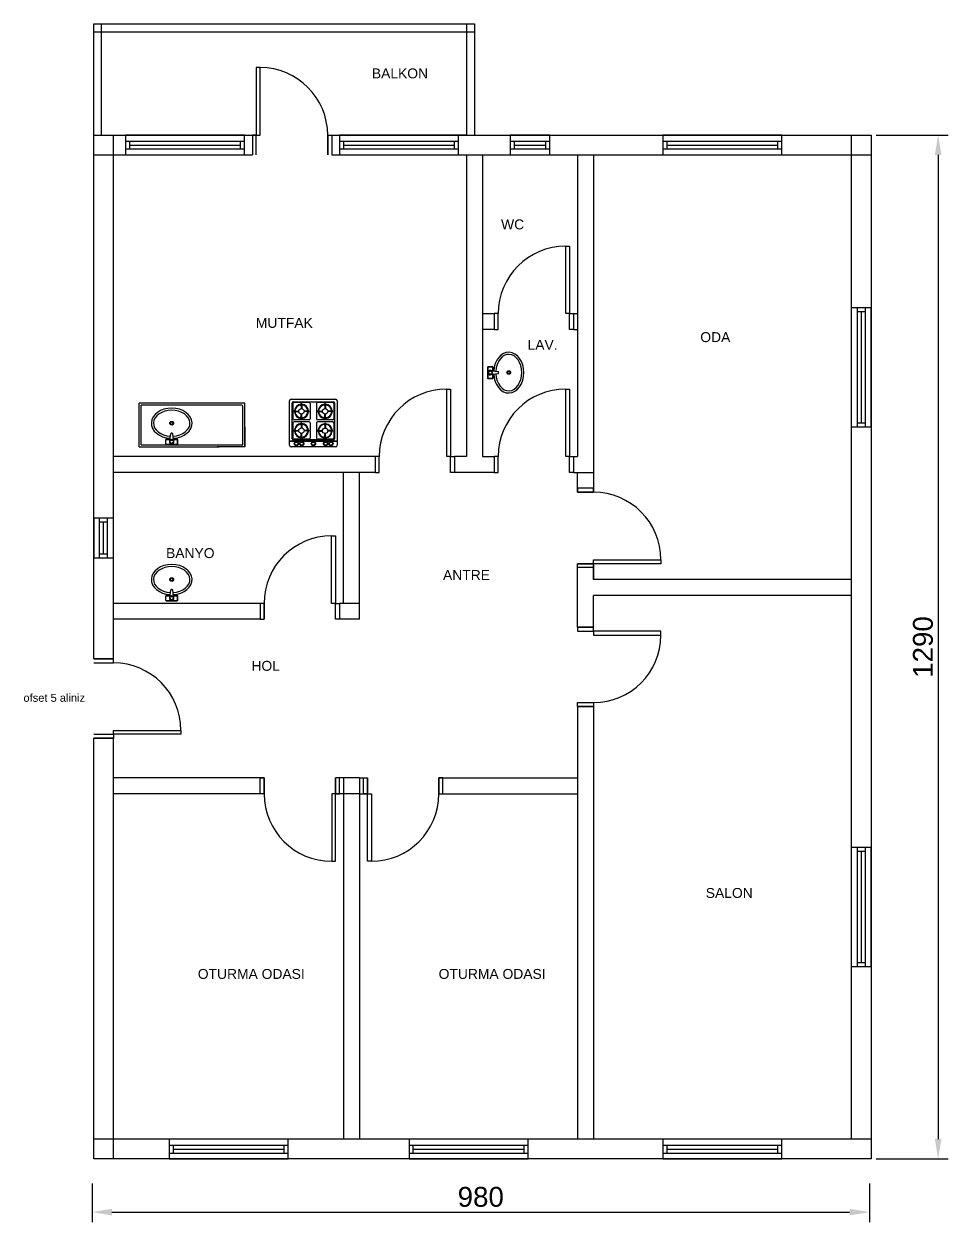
# Model space of a CAD drawing. Header units: millimetres. Extents: x 2277 to 6511, y 228 to 2237.
# Drawn here: x 2277 to 3442, y 228 to 1737 of the extents above; entities that cross this region are included whole.
import ezdxf

# ---------------------------------------------------------------- set-up
doc = ezdxf.new("R2010")
doc.units = ezdxf.units.MM
for name, color, linetype in [('kapi', 5, 'Continuous'), ('mimaricizim', 7, 'Continuous'), ('olcu', 1, 'Continuous'), ('pencere', 3, 'Continuous'), ('ŞEMA', 9, 'Continuous')]:
    doc.layers.add(name, color=color, linetype=linetype)
doc.styles.add('detay', font='arial.ttf')
doc.styles.get("Standard").update_dxf_attribs({"font": 'arial.ttf'})
doc.dimstyles.new('ISO-25', dxfattribs={"dimscale": 10, "dimtxt": 2.5, "dimasz": 2.5, "dimexe": 1.25, "dimexo": 0.625, "dimtad": 1, "dimtxsty": 'detay', "dimcen": 2.5, "dimadec": 0, "dimazin": 0, "dimtfac": 1, "dimtmove": 0, "dimatfit": 3, "dimfxl": 1, "dimarcsym": 0})

# ---------------------------------------------------------------- blocks, each defined once
blk = doc.blocks.new('*D1')
at = {"layer": 'Defpoints', "color": 0, "transparency": 16777216}
for p in [(2362.9, 282.9), (3342.9, 282.9), (3342.9, 240.4)]:
    blk.add_point(p, dxfattribs=at)
at = {"layer": 'olcu', "color": 0, "lineweight": -2, "transparency": 16777216}
for p, q in [((2362.9, 276.7), (2362.9, 227.9)), ((3342.9, 276.7), (3342.9, 227.9)), ((2387.9, 240.4), (3317.9, 240.4))]:
    blk.add_line(p, q, dxfattribs=at)
at = {"layer": 'olcu', "color": 0, "transparency": 16777216}
for points in [[(2387.9, 244.6), (2387.9, 236.3), (2362.9, 240.4)], [(3317.9, 244.6), (3317.9, 236.3), (3342.9, 240.4)]]:
    blk.add_solid(points, dxfattribs=at)
at = {"layer": 'olcu', "color": 0, "transparency": 16777216, "insert": (2852.9, 259.5), "char_height": 25, "attachment_point": 5, "style": 'detay'}
blk.add_mtext('980', dxfattribs=at)
blk = doc.blocks.new('*D9')
at = {"layer": 'Defpoints', "color": 0, "transparency": 16777216}
for p in [(3345, 1597.4), (3345, 307.4), (3429.4, 307.4)]:
    blk.add_point(p, dxfattribs=at)
at = {"layer": 'olcu', "color": 0, "lineweight": -2, "transparency": 16777216}
for p, q in [((3351.2, 1597.4), (3441.9, 1597.4)), ((3429.4, 1572.4), (3429.4, 332.4)), ((3351.2, 307.4), (3441.9, 307.4))]:
    blk.add_line(p, q, dxfattribs=at)
at = {"layer": 'olcu', "color": 0, "transparency": 16777216}
for points in [[(3425.3, 1572.4), (3433.6, 1572.4), (3429.4, 1597.4)], [(3425.3, 332.4), (3433.6, 332.4), (3429.4, 307.4)]]:
    blk.add_solid(points, dxfattribs=at)
at = {"layer": 'olcu', "color": 0, "transparency": 16777216, "insert": (3410.4, 952.4), "char_height": 25, "attachment_point": 5, "rotation": 90, "style": 'detay'}
blk.add_mtext('1290', dxfattribs=at)

msp = doc.modelspace()

# ---------------------------------------------------------------- linework, layer by layer
for p, q in [((2969.973, 1352.404), (2974.973, 1352.404)), ((2861.515, 1305.009), (2861.515, 1291.329)), ((2861.895, 1305.009), (2861.895, 1298.534)), ((2862.275, 1305.769), (2867.405, 1305.769)), ((2862.275, 1305.389), (2867.405, 1305.389)), ((2866.424, 1300.36), (2874.988, 1299.417)), ((2867.785, 1305.009), (2867.785, 1300.211)), ((2868.165, 1305.009), (2868.165, 1300.169)), ((2875.463, 1297.396), (2875.463, 1298.942)), ((2861.895, 1297.804), (2861.895, 1291.329)), ((2862.275, 1290.949), (2867.405, 1290.949)), ((2862.275, 1290.569), (2867.405, 1290.569)), ((2866.424, 1295.978), (2875.091, 1296.933)), ((2867.785, 1296.128), (2867.785, 1291.329)), ((2868.165, 1296.17), (2868.165, 1291.329)), ((2555.439, 1259.544), (2422.242, 1259.544)), ((2422.242, 1204.544), (2422.242, 1259.544)), ((2551.939, 1257.044), (2424.742, 1257.044)), ((2424.742, 1207.044), (2424.742, 1257.044)), ((2552.939, 1207.044), (2552.939, 1256.044)), ((2555.439, 1204.544), (2555.439, 1259.544)), ((2611.831, 1206.593), (2611.831, 1262.588)), ((2613.879, 1264.637), (2669.875, 1264.637)), ((2615.245, 1214.787), (2615.245, 1259.857)), ((2616.174, 1259.047), (2616.174, 1239.926)), ((2616.611, 1261.222), (2667.144, 1261.222)), ((2636.66, 1260.412), (2617.54, 1260.412)), ((2626.171, 1258.648), (2626.513, 1253.185)), ((2626.854, 1258.648), (2626.854, 1258.881)), ((2626.854, 1258.648), (2626.854, 1253.007)), ((2627.537, 1258.648), (2627.196, 1253.185)), ((2638.026, 1259.047), (2638.026, 1239.926)), ((2646.037, 1259.047), (2646.037, 1239.926)), ((2666.524, 1260.412), (2647.403, 1260.412)), ((2656.035, 1258.648), (2656.376, 1253.185)), ((2656.717, 1258.648), (2656.717, 1258.881)), ((2656.717, 1258.648), (2656.717, 1253.007)), ((2657.4, 1258.648), (2657.059, 1253.185)), ((2667.889, 1259.047), (2667.889, 1239.926)), ((2668.509, 1259.857), (2668.509, 1214.787)), ((2671.924, 1262.588), (2671.924, 1206.593)), ((2617.527, 1249.321), (2617.294, 1249.321)), ((2617.527, 1250.003), (2622.99, 1249.662)), ((2617.527, 1249.321), (2623.168, 1249.321)), ((2617.527, 1248.638), (2622.99, 1248.979)), ((2636.66, 1238.56), (2617.54, 1238.56)), ((2626.171, 1239.993), (2626.513, 1245.456)), ((2626.854, 1239.993), (2626.854, 1245.634)), ((2626.854, 1239.993), (2626.854, 1239.76)), ((2627.537, 1239.993), (2627.196, 1245.456)), ((2636.181, 1249.321), (2630.54, 1249.321)), ((2636.181, 1250.003), (2630.719, 1249.662)), ((2636.181, 1248.638), (2630.719, 1248.979)), ((2636.181, 1249.321), (2636.414, 1249.321)), ((2647.39, 1249.321), (2647.157, 1249.321)), ((2647.39, 1250.003), (2652.853, 1249.662)), ((2647.39, 1249.321), (2653.031, 1249.321)), ((2647.39, 1248.638), (2652.853, 1248.979)), ((2666.524, 1238.56), (2647.403, 1238.56)), ((2656.035, 1239.993), (2656.376, 1245.456)), ((2656.717, 1239.993), (2656.717, 1245.634)), ((2656.717, 1239.993), (2656.717, 1239.76)), ((2657.4, 1239.993), (2657.059, 1245.456)), ((2666.045, 1249.321), (2660.404, 1249.321)), ((2666.045, 1250.003), (2660.582, 1249.662)), ((2666.045, 1248.638), (2660.582, 1248.979)), ((2666.045, 1249.321), (2666.278, 1249.321)), ((2555.439, 1229.544), (2555.439, 1204.544)), ((2616.174, 1234.752), (2616.174, 1215.631)), ((2617.527, 1225.026), (2617.294, 1225.026)), ((2617.527, 1225.708), (2622.99, 1225.367)), ((2617.527, 1225.026), (2623.168, 1225.026)), ((2617.527, 1224.343), (2622.99, 1224.684)), ((2636.66, 1236.117), (2617.54, 1236.117)), ((2626.171, 1234.353), (2626.513, 1228.89)), ((2626.854, 1234.353), (2626.854, 1234.586)), ((2626.854, 1234.353), (2626.854, 1228.712)), ((2627.537, 1234.353), (2627.196, 1228.89)), ((2636.181, 1225.026), (2630.54, 1225.026)), ((2636.181, 1225.708), (2630.719, 1225.367)), ((2636.181, 1224.343), (2630.719, 1224.684)), ((2636.181, 1225.026), (2636.414, 1225.026)), ((2638.026, 1234.752), (2638.026, 1215.631)), ((2646.037, 1234.589), (2646.037, 1215.468)), ((2647.39, 1224.863), (2647.157, 1224.863)), ((2647.39, 1225.545), (2652.853, 1225.204)), ((2647.39, 1224.863), (2653.031, 1224.863)), ((2647.39, 1224.18), (2652.853, 1224.521)), ((2666.524, 1235.954), (2647.403, 1235.954)), ((2656.035, 1234.19), (2656.376, 1228.727)), ((2656.717, 1234.19), (2656.717, 1234.423)), ((2656.717, 1234.19), (2656.717, 1228.549)), ((2657.4, 1234.19), (2657.059, 1228.727)), ((2666.045, 1224.863), (2660.404, 1224.863)), ((2666.045, 1225.545), (2660.582, 1225.204)), ((2666.045, 1224.18), (2660.582, 1224.521)), ((2666.045, 1224.863), (2666.278, 1224.863)), ((2667.889, 1234.589), (2667.889, 1215.468)), ((2455.726, 1208.468), (2455.726, 1213.598)), ((2456.106, 1208.468), (2456.106, 1213.598)), ((2456.486, 1214.358), (2461.327, 1214.358)), ((2456.486, 1213.978), (2461.285, 1213.978)), ((2456.486, 1208.088), (2462.961, 1208.088)), ((2456.486, 1207.708), (2470.166, 1207.708)), ((2461.135, 1212.618), (2462.078, 1221.181)), ((2464.099, 1221.656), (2462.553, 1221.656)), ((2463.691, 1208.088), (2470.166, 1208.088)), ((2465.517, 1212.618), (2464.563, 1221.284)), ((2465.326, 1214.358), (2470.166, 1214.358)), ((2465.367, 1213.978), (2470.166, 1213.978)), ((2470.546, 1208.468), (2470.546, 1213.598)), ((2470.926, 1208.468), (2470.926, 1213.598)), ((2611.831, 1212.311), (2671.924, 1212.311)), ((2611.831, 1211.97), (2671.924, 1211.97)), ((2667.144, 1213.421), (2616.611, 1213.421)), ((2636.66, 1214.265), (2617.54, 1214.265)), ((2626.171, 1215.698), (2626.513, 1221.161)), ((2626.854, 1215.698), (2626.854, 1221.34)), ((2626.854, 1215.698), (2626.854, 1215.465)), ((2627.537, 1215.698), (2627.196, 1221.161)), ((2666.524, 1214.102), (2647.403, 1214.102)), ((2656.035, 1215.535), (2656.376, 1220.998)), ((2656.717, 1215.535), (2656.717, 1221.177)), ((2656.717, 1215.535), (2656.717, 1215.302)), ((2657.4, 1215.535), (2657.059, 1220.998)), ((2422.242, 1204.544), (2523.229, 1204.544)), ((2424.742, 1207.044), (2552.939, 1207.044)), ((2555.439, 1204.544), (2520.439, 1204.544)), ((2669.875, 1204.544), (2613.879, 1204.544)), ((2455.726, 1011.521), (2455.726, 1016.651)), ((2456.106, 1011.521), (2456.106, 1016.651)), ((2456.486, 1017.411), (2461.327, 1017.411)), ((2456.486, 1017.031), (2461.285, 1017.031)), ((2461.135, 1015.671), (2462.078, 1024.234)), ((2464.099, 1024.709), (2462.553, 1024.709)), ((2465.517, 1015.671), (2464.563, 1024.338)), ((2465.326, 1017.411), (2470.166, 1017.411)), ((2465.367, 1017.031), (2470.166, 1017.031)), ((2470.546, 1011.521), (2470.546, 1016.651)), ((2470.926, 1011.521), (2470.926, 1016.651)), ((2456.486, 1011.141), (2462.961, 1011.141)), ((2456.486, 1010.761), (2470.166, 1010.761)), ((2463.691, 1011.141), (2470.166, 1011.141))]:
    msp.add_line(p, q)
for centre, radius in [((2862.169, 1298.169), 0.457), ((2862.169, 1298.169), 0.362), ((2864.84, 1298.169), 2.134), ((2888.178, 1298.169), 2.375), ((2888.178, 1298.169), 1.615), ((2626.854, 1249.321), 3.414), ((2656.717, 1249.321), 3.414), ((2463.326, 1234.372), 2.375), ((2463.326, 1234.372), 1.615), ((2626.854, 1225.026), 3.414), ((2656.717, 1224.863), 3.414), ((2463.326, 1211.033), 2.134), ((2463.326, 1208.362), 0.457), ((2463.326, 1208.362), 0.362), ((2620.449, 1208.589), 2.731), ((2620.449, 1208.589), 2.049), ((2627.245, 1208.589), 2.731), ((2627.245, 1208.589), 2.049), ((2641.877, 1208.589), 2.731), ((2641.877, 1208.589), 2.049), ((2657.317, 1208.589), 2.731), ((2657.317, 1208.589), 2.049), ((2663.943, 1208.589), 2.731), ((2663.943, 1208.589), 2.049), ((2463.326, 1037.425), 2.375), ((2463.326, 1037.425), 1.615), ((2463.326, 1014.086), 2.134), ((2463.326, 1011.415), 0.457), ((2463.326, 1011.415), 0.362)]:
    msp.add_circle(centre, radius)
for centre, radius, start, end in [((2862.275, 1305.009), 0.76, 90, 180), ((2862.275, 1305.009), 0.38, 90, 180), ((2864.84, 1298.169), 2.894, 48.054178, 171.785939), ((2864.84, 1298.169), 2.704, 189.718378, 170.281622), ((2867.405, 1305.009), 0.76, 0, 90), ((2867.405, 1305.009), 0.38, 0, 90), ((2874.988, 1298.942), 0.475, 0, 90), ((2862.275, 1291.329), 0.76, 180, 270), ((2862.275, 1291.329), 0.38, 180, 270), ((2864.84, 1298.169), 2.894, 188.214061, 311.945822), ((2867.405, 1291.329), 0.38, 270, 0), ((2867.405, 1291.329), 0.76, 270, 0), ((2874.988, 1297.396), 0.475, 270, 0), ((2551.939, 1256.044), 1, 0, 90), ((2613.879, 1262.588), 2.049, 90, 180), ((2616.611, 1259.857), 1.366, 90, 180), ((2617.54, 1259.047), 1.366, 90, 180), ((2626.854, 1249.321), 8.877, 94.219933, 175.780068), ((2626.854, 1249.321), 8.194, 94.273567, 175.726432), ((2626.854, 1257.763), 1.118, 52.346037, 127.653963), ((2626.854, 1253.423), 0.416, 214.849993, 325.150007), ((2626.854, 1249.321), 8.194, 4.273568, 85.726433), ((2626.854, 1249.321), 8.877, 4.219932, 85.780067), ((2636.66, 1259.047), 1.366, 0, 90), ((2647.403, 1259.047), 1.366, 90, 180), ((2656.717, 1249.321), 8.877, 94.219933, 175.780068), ((2656.717, 1249.321), 8.194, 94.273567, 175.726432), ((2656.717, 1257.763), 1.118, 52.346037, 127.653963), ((2656.717, 1253.423), 0.416, 214.849993, 325.150007), ((2656.717, 1249.321), 8.194, 4.273568, 85.726433), ((2656.717, 1249.321), 8.877, 4.219932, 85.780067), ((2666.524, 1259.047), 1.366, 0, 90), ((2667.144, 1259.857), 1.366, 0, 90), ((2669.875, 1262.588), 2.049, 0, 90), ((2617.54, 1239.926), 1.366, 180, 270), ((2618.412, 1249.321), 1.118, 142.346037, 217.653963), ((2626.854, 1249.321), 8.877, 184.219932, 265.780067), ((2626.854, 1249.321), 8.194, 184.273568, 265.726433), ((2622.752, 1249.321), 0.416, 304.849994, 55.150006), ((2626.854, 1240.878), 1.118, 232.346037, 307.653963), ((2626.854, 1245.218), 0.416, 34.849993, 145.150007), ((2626.854, 1249.321), 8.194, 274.273567, 355.726432), ((2626.854, 1249.321), 8.877, 274.219933, 355.780068), ((2630.956, 1249.321), 0.416, 124.849994, 235.150006), ((2635.296, 1249.321), 1.118, 322.346037, 37.653963), ((2636.66, 1239.926), 1.366, 270, 0), ((2647.403, 1239.926), 1.366, 180, 270), ((2648.275, 1249.321), 1.118, 142.346037, 217.653963), ((2656.717, 1249.321), 8.877, 184.219932, 265.780067), ((2656.717, 1249.321), 8.194, 184.273568, 265.726433), ((2652.615, 1249.321), 0.416, 304.849994, 55.150006), ((2656.717, 1240.878), 1.118, 232.346037, 307.653963), ((2656.717, 1245.218), 0.416, 34.849993, 145.150007), ((2656.717, 1249.321), 8.194, 274.273567, 355.726432), ((2656.717, 1249.321), 8.877, 274.219933, 355.780068), ((2660.82, 1249.321), 0.416, 124.849994, 235.150006), ((2665.16, 1249.321), 1.118, 322.346037, 37.653963), ((2666.524, 1239.926), 1.366, 270, 0), ((2617.54, 1234.752), 1.366, 90, 180), ((2618.412, 1225.026), 1.118, 142.346037, 217.653963), ((2626.854, 1225.026), 8.877, 94.219933, 175.780068), ((2626.854, 1225.026), 8.877, 184.219932, 265.780067), ((2626.854, 1225.026), 8.194, 94.273567, 175.726432), ((2626.854, 1225.026), 8.194, 184.273568, 265.726433), ((2622.752, 1225.026), 0.416, 304.849994, 55.150006), ((2626.854, 1233.468), 1.118, 52.346037, 127.653963), ((2626.854, 1229.128), 0.416, 214.849993, 325.150007), ((2626.854, 1225.026), 8.194, 4.273568, 85.726433), ((2626.854, 1225.026), 8.194, 274.273567, 355.726432), ((2626.854, 1225.026), 8.877, 4.219932, 85.780067), ((2626.854, 1225.026), 8.877, 274.219933, 355.780068), ((2630.956, 1225.026), 0.416, 124.849994, 235.150006), ((2635.296, 1225.026), 1.118, 322.346037, 37.653963), ((2636.66, 1234.752), 1.366, 0, 90), ((2647.403, 1234.589), 1.366, 90, 180), ((2648.275, 1224.863), 1.118, 142.346037, 217.653963), ((2656.717, 1224.863), 8.877, 94.219933, 175.780068), ((2656.717, 1224.863), 8.877, 184.219932, 265.780067), ((2656.717, 1224.863), 8.194, 94.273567, 175.726432), ((2656.717, 1224.863), 8.194, 184.273568, 265.726433), ((2652.615, 1224.863), 0.416, 304.849994, 55.150006), ((2656.717, 1233.305), 1.118, 52.346037, 127.653963), ((2656.717, 1228.965), 0.416, 214.849993, 325.150007), ((2656.717, 1224.863), 8.194, 4.273568, 85.726433), ((2656.717, 1224.863), 8.194, 274.273567, 355.726432), ((2656.717, 1224.863), 8.877, 4.219932, 85.780067), ((2656.717, 1224.863), 8.877, 274.219933, 355.780068), ((2660.82, 1224.863), 0.416, 124.849994, 235.150006), ((2665.16, 1224.863), 1.118, 322.346037, 37.653963), ((2666.524, 1234.589), 1.366, 0, 90), ((2456.486, 1213.598), 0.76, 90, 180), ((2456.486, 1208.468), 0.76, 180, 270), ((2456.486, 1213.598), 0.38, 90, 180), ((2456.486, 1208.468), 0.38, 180, 270), ((2463.326, 1211.033), 2.894, 138.054178, 261.785939), ((2463.326, 1211.033), 2.704, 279.718378, 260.281622), ((2462.553, 1221.181), 0.475, 90, 180), ((2463.326, 1211.033), 2.894, 278.214061, 41.945822), ((2464.099, 1221.181), 0.475, 0, 90), ((2470.166, 1213.598), 0.76, 0, 90), ((2470.166, 1213.598), 0.38, 0, 90), ((2470.166, 1208.468), 0.38, 270, 0), ((2470.166, 1208.468), 0.76, 270, 0), ((2616.611, 1214.787), 1.366, 180, 270), ((2617.54, 1215.631), 1.366, 180, 270), ((2626.854, 1216.583), 1.118, 232.346037, 307.653963), ((2626.854, 1220.923), 0.416, 34.849993, 145.150007), ((2636.66, 1215.631), 1.366, 270, 0), ((2647.403, 1215.468), 1.366, 180, 270), ((2656.717, 1216.42), 1.118, 232.346037, 307.653963), ((2656.717, 1220.76), 0.416, 34.849993, 145.150007), ((2666.524, 1215.468), 1.366, 270, 0), ((2667.144, 1214.787), 1.366, 270, 0), ((2613.879, 1206.593), 2.049, 180, 270), ((2669.875, 1206.593), 2.049, 270, 360), ((2456.486, 1016.651), 0.76, 90, 180), ((2456.486, 1011.521), 0.76, 180, 270), ((2456.486, 1016.651), 0.38, 90, 180), ((2456.486, 1011.521), 0.38, 180, 270), ((2463.326, 1014.086), 2.894, 138.054178, 261.785939), ((2463.326, 1014.086), 2.704, 279.718378, 260.281622), ((2462.553, 1024.234), 0.475, 90, 180), ((2463.326, 1014.086), 2.894, 278.214061, 41.945822), ((2464.099, 1024.234), 0.475, 0, 90), ((2470.166, 1016.651), 0.76, 0, 90), ((2470.166, 1016.651), 0.38, 0, 90), ((2470.166, 1011.521), 0.38, 270, 0), ((2470.166, 1011.521), 0.76, 270, 0)]:
    msp.add_arc(centre, radius, start, end)
for centre, major_axis, ratio, start_param, end_param in [((2888.178, 1298.169), (0, -25.65), 0.74074074, -1.49735113, 4.63894378), ((2888.178, 1298.169), (0, -22.99), 0.7107438, -1.50155497, 4.64314763), ((2463.326, 1234.372), (25.65, 0), 0.74074074, -1.49735113, 4.63894378), ((2463.326, 1234.372), (22.99, 0), 0.7107438, -1.50155497, 4.64314763), ((2463.326, 1037.425), (25.65, 0), 0.74074074, -1.49735113, 4.63894378), ((2463.326, 1037.425), (22.99, 0), 0.7107438, -1.50155497, 4.64314763)]:
    msp.add_ellipse(centre, major_axis=major_axis, ratio=ratio, start_param=start_param, end_param=end_param)
at = {"layer": 'kapi'}
for p, q in [((2869.973, 1372.404), (2869.973, 1352.404)), ((2869.973, 1192.404), (2869.973, 1172.404)), ((2579.973, 1007.404), (2579.973, 987.404))]:
    msp.add_line(p, q, dxfattribs=at)
for points in [[(2569.973, 1597.404), (2574.973, 1597.404), (2574.973, 1682.404), (2569.973, 1682.404)], [(2964.973, 1372.404), (2959.973, 1372.404), (2959.973, 1457.404), (2964.973, 1457.404)], [(2874.973, 1372.404), (2869.973, 1372.404), (2869.973, 1352.404), (2874.973, 1352.404)], [(2964.973, 1372.404), (2969.973, 1372.404), (2969.973, 1352.404), (2964.973, 1352.404)], [(2814.973, 1192.404), (2809.973, 1192.404), (2809.973, 1277.404), (2814.973, 1277.404)], [(2964.973, 1192.404), (2959.973, 1192.404), (2959.973, 1277.404), (2964.973, 1277.404)], [(2724.973, 1192.404), (2719.973, 1192.404), (2719.973, 1172.404), (2724.973, 1172.404)], [(2814.973, 1192.404), (2819.973, 1192.404), (2819.973, 1172.404), (2814.973, 1172.404)], [(2874.973, 1192.404), (2869.973, 1192.404), (2869.973, 1172.404), (2874.973, 1172.404)], [(2964.973, 1192.404), (2969.973, 1192.404), (2969.973, 1172.404), (2964.973, 1172.404)], [(2994.973, 1147.404), (2994.973, 1152.404), (2974.973, 1152.404), (2974.973, 1147.404)], [(2669.846, 1007.404), (2664.846, 1007.404), (2664.846, 1092.404), (2669.846, 1092.404)], [(2994.973, 1057.404), (2994.973, 1052.404), (2974.973, 1052.404), (2974.973, 1057.404)], [(2994.973, 1057.404), (2994.973, 1062.404), (3079.973, 1062.404), (3079.973, 1057.404)], [(2579.846, 1007.404), (2574.846, 1007.404), (2574.846, 987.404), (2579.846, 987.404)], [(2669.846, 1007.404), (2674.846, 1007.404), (2674.846, 987.404), (2669.846, 987.404)], [(2994.973, 972.404), (2994.973, 977.404), (2974.973, 977.404), (2974.973, 972.404)], [(2994.973, 972.404), (2994.973, 967.404), (3079.973, 967.404), (3079.973, 972.404)], [(2994.973, 882.404), (2994.973, 877.404), (2974.973, 877.404), (2974.973, 882.404)], [(2389.973, 842.404), (2389.973, 847.404), (2474.973, 847.404), (2474.973, 842.404)], [(2579.973, 767.404), (2574.973, 767.404), (2574.973, 787.404), (2579.973, 787.404)], [(2669.973, 767.404), (2674.973, 767.404), (2674.973, 787.404), (2669.973, 787.404)], [(2709.973, 767.404), (2704.973, 767.404), (2704.973, 787.404), (2709.973, 787.404)], [(2799.973, 767.404), (2804.973, 767.404), (2804.973, 787.404), (2799.973, 787.404)], [(2669.973, 767.404), (2664.973, 767.404), (2664.973, 682.404), (2669.973, 682.404)], [(2709.973, 767.404), (2714.973, 767.404), (2714.973, 682.404), (2709.973, 682.404)]]:
    msp.add_lwpolyline(points, close=True, dxfattribs=at)
for points in [[(2569.973, 1572.404), (2569.973, 1597.404), (2564.973, 1597.404), (2564.973, 1572.404)], [(2659.973, 1572.404), (2659.973, 1597.404), (2664.973, 1597.404), (2664.973, 1572.404)], [(2364.973, 932.404), (2389.973, 932.404), (2389.973, 937.404), (2364.973, 937.404)], [(2364.973, 842.404), (2389.973, 842.404), (2389.973, 837.404), (2364.973, 837.404)]]:
    msp.add_lwpolyline(points, dxfattribs=at)
for centre, start, end in [((2574.973, 1597.404), 0, 90), ((2959.973, 1372.404), 90, 180), ((2809.973, 1192.404), 90, 180), ((2959.973, 1192.404), 90, 180), ((2994.973, 1062.404), 0, 90), ((2664.846, 1007.404), 90, 180), ((2994.973, 967.404), 270, 0), ((2389.973, 847.404), 0, 90), ((2664.973, 767.404), 180, 270), ((2714.973, 767.404), 270, 0)]:
    msp.add_arc(centre, 85, start, end, dxfattribs=at)
at = {"layer": 'mimaricizim'}
for p, q in [((2364.973, 1597.404), (2364.973, 1737.404)), ((2364.973, 1737.404), (2844.973, 1737.404)), ((2374.973, 1597.404), (2374.973, 1737.404)), ((2834.973, 1737.404), (2834.973, 1597.404)), ((2844.973, 1737.404), (2844.973, 1597.404)), ((2364.973, 1727.404), (2844.973, 1727.404)), ((2364.973, 1597.404), (2569.973, 1597.404)), ((2364.973, 1597.404), (2564.973, 1597.404)), ((2364.973, 937.404), (2364.973, 1597.404)), ((2389.973, 937.404), (2389.973, 1597.404)), ((2659.973, 1597.404), (2659.973, 1572.404)), ((2659.973, 1597.404), (3344.973, 1597.404)), ((2664.973, 1597.404), (2834.973, 1597.404)), ((2834.973, 1597.404), (2809.973, 1597.404)), ((3319.973, 1597.404), (3319.973, 332.404)), ((3344.973, 1597.404), (3344.973, 307.404)), ((2364.973, 1572.404), (2564.973, 1572.404)), ((2664.973, 1572.404), (3344.973, 1572.404)), ((2809.973, 1572.404), (2834.973, 1572.404)), ((2834.973, 1572.404), (2834.973, 1192.404)), ((2854.973, 1572.404), (2854.973, 1192.404)), ((2974.973, 1572.404), (2974.973, 1192.404)), ((2994.973, 1572.404), (2994.973, 1147.404)), ((2854.973, 1372.404), (2869.973, 1372.404)), ((2869.973, 1372.404), (2869.973, 1352.404)), ((2969.973, 1372.404), (2974.973, 1372.404)), ((2869.973, 1352.404), (2854.973, 1352.404)), ((2719.973, 1192.404), (2389.973, 1192.404)), ((2834.973, 1192.404), (2819.973, 1192.404)), ((2819.973, 1192.404), (2819.973, 1172.404)), ((2854.973, 1192.404), (2869.973, 1192.404)), ((2869.973, 1192.404), (2869.973, 1172.404)), ((2969.973, 1192.404), (2974.973, 1192.404)), ((2719.973, 1172.404), (2389.973, 1172.404)), ((2679.973, 1007.404), (2679.973, 1172.404)), ((2699.973, 987.404), (2699.973, 1172.404)), ((2869.973, 1172.404), (2819.973, 1172.404)), ((2969.973, 1172.404), (2994.973, 1172.404)), ((2974.973, 1147.404), (2974.973, 1172.404)), ((2994.973, 1147.404), (2974.973, 1147.404)), ((2974.973, 977.404), (2974.973, 1057.404)), ((2994.973, 1057.404), (2974.973, 1057.404)), ((2994.973, 1057.404), (2994.973, 1037.404)), ((2994.973, 1037.404), (2994.973, 1057.404)), ((3319.973, 1037.404), (2994.973, 1037.404)), ((3319.973, 1017.404), (2994.973, 1017.404)), ((2994.973, 977.404), (2994.973, 1017.404)), ((2574.846, 1007.404), (2389.973, 1007.404)), ((2699.973, 1007.404), (2674.846, 1007.404)), ((2574.846, 987.404), (2389.973, 987.404)), ((2699.973, 987.404), (2674.846, 987.404)), ((2974.973, 977.404), (2994.973, 977.404)), ((2364.973, 937.404), (2389.973, 937.404)), ((2974.973, 877.404), (2974.973, 332.404)), ((2974.973, 877.404), (2994.973, 877.404)), ((2994.973, 877.404), (2994.973, 332.404)), ((2364.973, 307.404), (2364.973, 837.404)), ((2364.973, 837.404), (2389.973, 837.404)), ((2389.973, 307.404), (2389.973, 837.404)), ((2579.973, 787.404), (2389.973, 787.404)), ((2579.973, 767.404), (2579.973, 787.404)), ((2699.973, 787.404), (2669.973, 787.404)), ((2669.973, 767.404), (2669.973, 787.404)), ((2679.973, 787.404), (2679.973, 332.404)), ((2699.973, 787.404), (2709.973, 787.404)), ((2699.973, 787.404), (2699.973, 332.404)), ((2709.973, 767.404), (2709.973, 787.404)), ((2799.973, 767.404), (2799.973, 787.404)), ((2799.973, 787.404), (2974.973, 787.404)), ((2579.973, 767.404), (2389.973, 767.404)), ((2699.973, 767.404), (2669.973, 767.404)), ((2699.973, 767.404), (2709.973, 767.404)), ((2799.973, 767.404), (2974.973, 767.404)), ((3344.973, 332.404), (2364.973, 332.404)), ((3344.973, 307.404), (2364.973, 307.404))]:
    msp.add_line(p, q, dxfattribs=at)
at = {"layer": 'pencere'}
for p, q in [((2554.973, 1597.404), (2404.973, 1597.404)), ((2404.973, 1597.404), (2404.973, 1572.404)), ((2404.973, 1589.904), (2554.973, 1589.904)), ((2409.973, 1589.904), (2409.973, 1579.904)), ((2549.973, 1579.904), (2549.973, 1589.904)), ((2554.973, 1572.404), (2554.973, 1597.404)), ((2824.973, 1597.404), (2674.973, 1597.404)), ((2674.973, 1597.404), (2674.973, 1572.404)), ((2674.973, 1589.904), (2824.973, 1589.904)), ((2679.973, 1589.904), (2679.973, 1579.904)), ((2819.973, 1579.904), (2819.973, 1589.904)), ((2824.973, 1572.404), (2824.973, 1597.404)), ((2939.973, 1597.404), (2889.973, 1597.404)), ((2889.973, 1597.404), (2889.973, 1572.404)), ((2889.973, 1589.904), (2939.973, 1589.904)), ((2894.973, 1589.904), (2894.973, 1579.904)), ((2934.973, 1579.904), (2934.973, 1589.904)), ((2939.973, 1572.404), (2939.973, 1597.404)), ((3232.473, 1597.404), (3082.473, 1597.404)), ((3082.473, 1597.404), (3082.473, 1572.404)), ((3082.473, 1589.904), (3232.473, 1589.904)), ((3087.473, 1589.904), (3087.473, 1579.904)), ((3227.473, 1579.904), (3227.473, 1589.904)), ((3232.473, 1572.404), (3232.473, 1597.404)), ((2404.973, 1579.904), (2554.973, 1579.904)), ((2404.973, 1572.404), (2554.973, 1572.404)), ((2409.973, 1584.904), (2549.973, 1584.904)), ((2674.973, 1579.904), (2824.973, 1579.904)), ((2674.973, 1572.404), (2824.973, 1572.404)), ((2679.973, 1584.904), (2819.973, 1584.904)), ((2889.973, 1579.904), (2939.973, 1579.904)), ((2889.973, 1572.404), (2939.973, 1572.404)), ((2894.973, 1584.904), (2934.973, 1584.904)), ((3082.473, 1579.904), (3232.473, 1579.904)), ((3082.473, 1572.404), (3232.473, 1572.404)), ((3087.473, 1584.904), (3227.473, 1584.904)), ((3319.973, 1379.904), (3319.973, 1229.904)), ((3344.973, 1379.904), (3319.973, 1379.904)), ((3327.473, 1379.904), (3327.473, 1229.904)), ((3337.473, 1374.904), (3327.473, 1374.904)), ((3332.473, 1374.904), (3332.473, 1234.904)), ((3337.473, 1379.904), (3337.473, 1229.904)), ((3344.973, 1229.904), (3344.973, 1379.904)), ((3319.973, 1229.904), (3344.973, 1229.904)), ((3327.473, 1234.904), (3337.473, 1234.904)), ((2389.973, 1114.904), (2364.973, 1114.904)), ((2364.973, 1114.904), (2364.973, 1064.904)), ((2372.473, 1064.904), (2372.473, 1114.904)), ((2382.473, 1109.904), (2372.473, 1109.904)), ((2377.473, 1069.904), (2377.473, 1109.904)), ((2382.473, 1064.904), (2382.473, 1114.904)), ((2389.973, 1064.904), (2389.973, 1114.904)), ((2364.973, 1064.904), (2389.973, 1064.904)), ((2372.473, 1069.904), (2382.473, 1069.904)), ((3319.973, 699.904), (3319.973, 549.904)), ((3344.973, 699.904), (3319.973, 699.904)), ((3327.473, 699.904), (3327.473, 549.904)), ((3337.473, 694.904), (3327.473, 694.904)), ((3332.473, 694.904), (3332.473, 554.904)), ((3337.473, 699.904), (3337.473, 549.904)), ((3344.973, 549.904), (3344.973, 699.904)), ((3319.973, 549.904), (3344.973, 549.904)), ((3327.473, 554.904), (3337.473, 554.904)), ((2609.973, 332.404), (2459.973, 332.404)), ((2459.973, 332.404), (2459.973, 307.404)), ((2609.973, 307.404), (2609.973, 332.404)), ((2912.473, 332.404), (2762.473, 332.404)), ((2762.473, 332.404), (2762.473, 307.404)), ((2912.473, 307.404), (2912.473, 332.404)), ((3232.473, 332.404), (3082.473, 332.404)), ((3082.473, 332.404), (3082.473, 307.404)), ((3232.473, 307.404), (3232.473, 332.404)), ((2459.973, 324.904), (2609.973, 324.904)), ((2464.973, 324.904), (2464.973, 314.904)), ((2464.973, 319.904), (2604.973, 319.904)), ((2604.973, 314.904), (2604.973, 324.904)), ((2762.473, 324.904), (2912.473, 324.904)), ((2767.473, 324.904), (2767.473, 314.904)), ((2767.473, 319.904), (2907.473, 319.904)), ((2907.473, 314.904), (2907.473, 324.904)), ((3082.473, 324.904), (3232.473, 324.904)), ((3087.473, 324.904), (3087.473, 314.904)), ((3087.473, 319.904), (3227.473, 319.904)), ((3227.473, 314.904), (3227.473, 324.904)), ((2459.973, 314.904), (2609.973, 314.904)), ((2459.973, 307.404), (2609.973, 307.404)), ((2762.473, 314.904), (2912.473, 314.904)), ((2762.473, 307.404), (2912.473, 307.404)), ((3082.473, 314.904), (3232.473, 314.904)), ((3082.473, 307.404), (3232.473, 307.404))]:
    msp.add_line(p, q, dxfattribs=at)
at = {"layer": 'ŞEMA', "color": 0}
msp.add_line((2509.671, 787.404), (2442.963, 787.404), dxfattribs=at)

# ---------------------------------------------------------------- texts
at = {"insert": (2276.498, 893.407), "char_height": 10, "attachment_point": 1, "style": 'detay'}
msp.add_mtext_dynamic_manual_height_columns('ofset 5 aliniz', width=133.39868, gutter_width=12.5, heights=[2.585], dxfattribs=at)
at = {"layer": 'mimaricizim', "char_height": 12.5, "attachment_point": 1}
for s, insert in [('BALKON', (2715.669, 1681.402)), ('WC', (2878.508, 1491.12)), ('MUTFAK', (2569.39, 1367.023)), ('ODA', (3129.666, 1349.098)), ('LAV.', (2911.91, 1339.402)), ('BANYO', (2456.209, 1076.984)), ('ANTRE', (2805.346, 1049.407)), ('HOL', (2563.848, 934.962)), ('SALON', (3136.544, 648.817)), ('OTURMA ODASI', (2496.228, 546.782)), ('OTURMA ODASI', (2799.826, 546.782))]:
    msp.add_mtext_dynamic_manual_height_columns(s, width=519.24458, gutter_width=62.5, heights=[0], dxfattribs=dict(at, insert=insert))

# ---------------------------------------------------------------- dimensions: what is measured, and where the dimension line sits
at = {"layer": 'olcu'}
dim = msp.add_linear_dim(base=(3429.439, 307.404), p1=(3344.973, 1597.404), p2=(3344.973, 307.404), angle=90, dimstyle='ISO-25', dxfattribs=at)
dim.commit()
dim.dimension.update_dxf_attribs({"geometry": '*D9', "text_midpoint": (3410.425, 952.404)})
dim = msp.add_linear_dim(base=(3342.93, 240.438), p1=(2362.93, 282.911), p2=(3342.93, 282.911), dimstyle='ISO-25', dxfattribs=at)
dim.commit()
dim.dimension.update_dxf_attribs({"geometry": '*D1', "text_midpoint": (2852.93, 259.453)})

doc.saveas('drawing.dxf')
